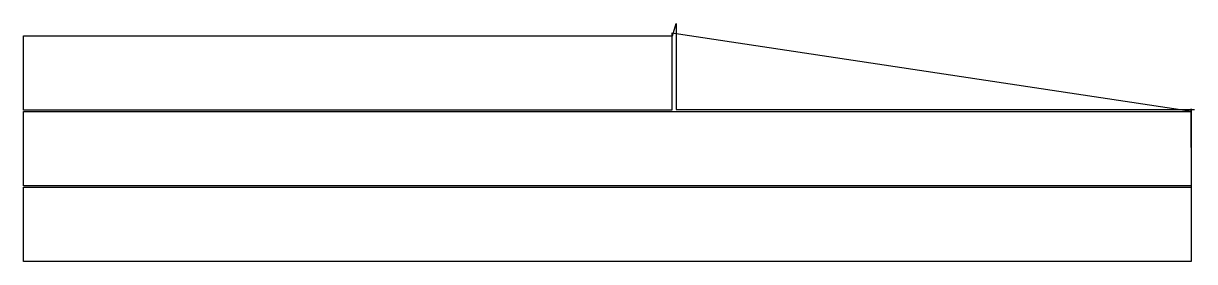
# Model space of a CAD drawing. Header units: metres. Extents: x 15 to 12000, y 15 to 2450.
import ezdxf

# ---------------------------------------------------------------- set-up
doc = ezdxf.new("R2010")
doc.units = ezdxf.units.M

msp = doc.modelspace()

# ---------------------------------------------------------------- linework, layer by layer
at = {"layer": 'TOOL_0'}
for p, q in [((6656, 2321.879), (6693.893, 2450)), ((6693.893, 2450), (6693.893, 2449)), ((6693.893, 2449), (6693.893, 2450)), ((6693.893, 2450), (6693.893, 2449)), ((6693.893, 2449), (6693.893, 1569.718)), ((15, 1561.879), (15, 2321.879)), ((15, 2321.879), (6651, 2321.879)), ((11970, 1548.422), (6651, 2351.879)), ((6651, 2351.879), (6651, 2321.879)), ((6651, 2321.879), (6651, 1561.879)), ((6651, 2321.879), (6656, 2321.879)), ((6651, 1561.879), (15, 1561.879)), ((6693.893, 1569.718), (11999, 1569.718)), ((11968.536, 778.537), (11965, 1578.422)), ((11965, 1578.422), (11965, 1548.422)), ((11999, 1569.718), (12000, 1569.718)), ((15, 788.422), (15, 1548.422)), ((15, 1548.422), (11965, 1548.422)), ((11965, 1548.422), (11965, 788.422)), ((11965, 1548.422), (11970, 1548.422)), ((11965, 788.422), (15, 788.422)), ((15, 15.001), (15, 775.001)), ((15, 775.001), (11965, 775.001)), ((11968.536, 778.537), (11965, 775.001)), ((11965, 775.001), (11968.536, 778.537)), ((11965, 775.001), (11965, 15.001)), ((11965, 15.001), (15, 15.001))]:
    msp.add_line(p, q, dxfattribs=at)

doc.saveas('drawing.dxf')
